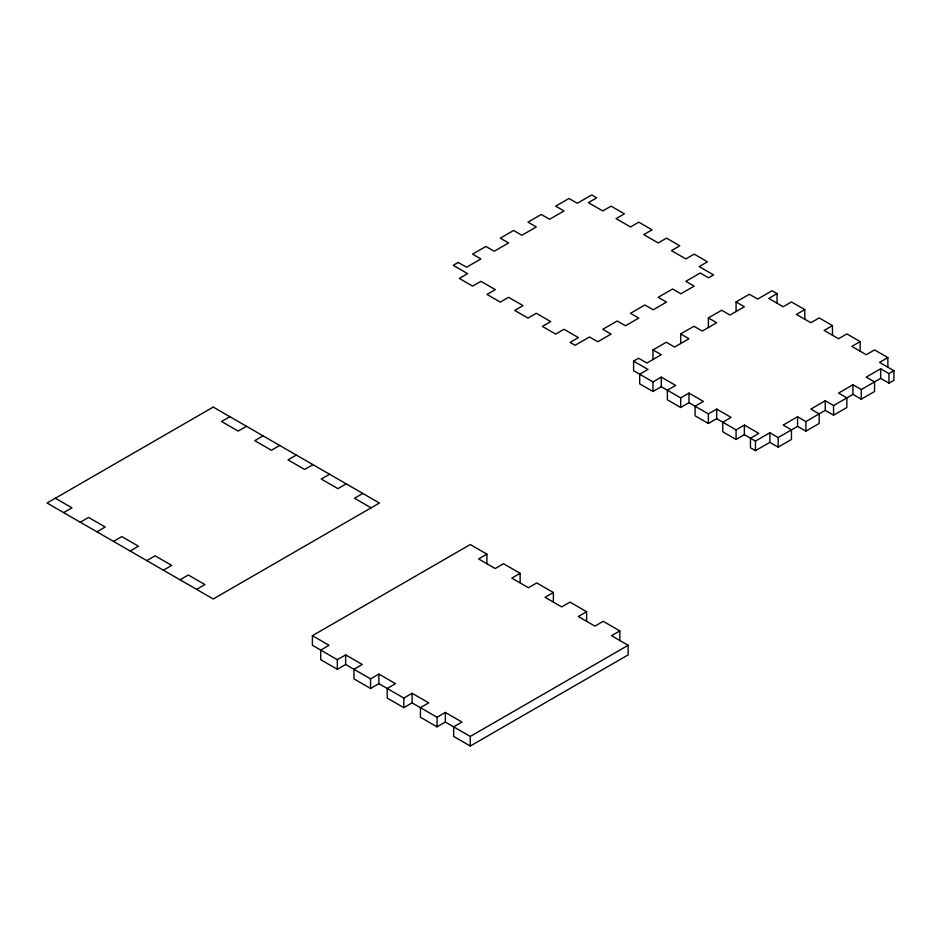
<?xml version="1.0" encoding="UTF-8"?>
<svg xmlns="http://www.w3.org/2000/svg" width="941" height="941" viewBox="0 0 941 941"><rect width="100%" height="100%" fill="white"/><g stroke="black" fill="none" stroke-linecap="round" stroke-linejoin="round"><path stroke-width="1.41" d="M63.67 512.633L71.975 507.834L55.354 498.236M229.851 416.687L221.547 421.486L238.167 431.072L246.471 426.273M80.291 522.22L88.595 517.432L105.216 527.019L96.911 531.818M263.092 435.871L254.788 440.67L271.408 450.269L279.712 445.469M113.52 541.416L121.836 536.617L138.456 546.215L130.14 551.014M296.333 455.056L288.017 459.855L304.637 469.453L312.953 464.654M146.761 560.601L155.077 555.802L171.685 565.4L163.381 570.199M329.573 474.252L321.257 479.051L337.878 488.638L346.182 483.85M180.002 579.797L188.306 574.998L204.926 584.584L196.622 589.384M362.803 493.437L354.498 498.236L371.119 507.834M633.587 361.109L647.996 369.425L639.68 374.224L639.68 383.822L652.983 391.491L661.288 386.692L680.672 397.89L688.988 393.091L703.386 401.407L695.081 406.206L695.081 415.804L708.373 423.474L716.689 418.674L736.074 429.872L744.378 425.073L758.787 433.389L750.471 438.188L750.471 447.787L755.458 450.668L769.867 442.352L778.172 447.14L791.463 439.471L791.463 429.872L783.159 425.073L797.556 416.757L805.872 421.556L825.257 410.37L833.573 415.157L846.865 407.488L846.865 397.89L838.549 393.091L852.958 384.775L861.262 389.574L880.658 378.388L888.963 383.175L893.95 380.305L893.95 370.707L888.963 373.589L880.658 368.79L866.249 377.106L874.565 381.905L874.565 391.491L861.262 399.172L852.958 394.373L833.573 405.571L825.257 400.772L810.86 409.088L819.164 413.887L819.164 423.474L805.872 431.154L797.556 426.355L778.172 437.553L769.867 432.754L755.458 441.07L744.378 434.671L736.074 439.471L722.782 431.79L722.782 422.203L731.086 417.404L716.689 409.088L708.373 413.887L688.988 402.689L680.672 407.488L667.381 399.807L667.381 390.221L675.697 385.422L661.288 377.106L652.983 381.905L633.587 370.707L633.587 361.109L638.574 358.239L646.89 363.026L661.288 354.71L652.983 349.923L652.983 359.509M652.983 349.923L666.275 342.242L674.579 347.041L688.988 338.725L680.672 333.926L680.672 343.524M680.672 333.926L693.976 326.256L702.28 331.044L716.689 322.728L708.373 317.94L708.373 327.527M708.373 317.94L721.665 310.259L729.981 315.059L744.378 306.742L736.074 301.943L736.074 311.542M736.074 301.943L749.365 294.274L757.681 299.062L772.079 290.745L777.066 293.627L777.066 303.225M777.066 293.627L768.762 298.426L783.159 306.742L791.463 301.943L804.767 309.624L804.767 319.211M804.767 309.624L796.451 314.423L810.86 322.728L819.164 317.94L832.456 325.61L832.456 335.208M832.456 325.61L824.151 330.409L838.549 338.725L846.865 333.926L860.156 341.607L860.156 351.193M312.4 635.693L329.021 645.291L320.705 650.09L320.705 659.688L337.325 669.274L345.641 664.487L370.566 678.873L378.87 674.074L395.491 683.672L387.186 688.471L387.186 698.069L403.807 707.656L412.111 702.856L437.036 717.254L445.352 712.455L461.972 722.053L453.656 726.852L453.656 736.438L470.277 746.037L628.153 654.889L628.153 645.291L470.277 736.438L445.352 722.053L437.036 726.852L420.427 717.254L420.427 707.656L428.731 702.856L412.111 693.27L403.807 698.069L378.87 683.672L370.566 688.471L353.945 678.873L353.945 669.274L362.261 664.487L345.641 654.889L337.325 659.688L312.4 645.291L312.4 635.693L470.277 544.545L486.897 554.143L486.897 563.741M486.897 554.143L478.593 558.942L495.201 568.54L503.517 563.741L520.138 573.328L520.138 582.926M860.156 341.607L851.852 346.406L866.249 354.71L874.565 349.923L887.857 357.592L887.857 367.19M887.857 357.592L879.553 362.391L893.95 370.707M520.138 573.328L511.822 578.127L528.442 587.725L536.746 582.926L553.367 592.524L553.367 602.111M553.367 592.524L545.062 597.323L561.683 606.91L569.987 602.111L586.608 611.709L586.608 621.307M586.608 611.709L578.303 616.508L594.912 626.106L603.228 621.307L619.848 630.905L619.848 640.492M619.848 630.905L611.532 635.693L628.153 645.291M888.963 373.589L888.963 383.175M880.658 368.79L880.658 378.388M861.262 389.574L861.262 399.172M852.958 384.775L852.958 394.373M833.573 405.571L833.573 415.157M825.257 400.772L825.257 410.37M805.872 421.556L805.872 431.154M797.556 416.757L797.556 426.355M778.172 437.553L778.172 447.14M769.867 432.754L769.867 442.352M755.458 441.07L755.458 450.668M744.378 425.073L744.378 434.671M736.074 429.872L736.074 439.471M716.689 409.088L716.689 418.674M708.373 413.887L708.373 423.474M688.988 393.091L688.988 402.689M680.672 397.89L680.672 407.488M661.288 377.106L661.288 386.692M652.983 381.905L652.983 391.491M470.277 736.438L470.277 746.037M445.352 712.455L445.352 722.053M437.036 717.254L437.036 726.852M412.111 693.27L412.111 702.856M403.807 698.069L403.807 707.656M378.87 674.074L378.87 683.672M370.566 678.873L370.566 688.471M345.641 654.889L345.641 664.487M337.325 659.688L337.325 669.274M458.196 262.445L453.209 265.327L467.618 273.643L459.302 278.442L472.605 286.111L480.91 281.312L495.319 289.628L487.003 294.427L500.294 302.108L508.611 297.309L523.008 305.625L514.703 310.424L527.995 318.093L536.311 313.294L550.708 321.61L542.404 326.409L555.696 334.09L564 329.291L578.409 337.607L570.093 342.406L575.08 345.276L589.489 336.96L597.794 341.759L611.085 334.09L602.781 329.291L617.178 320.975L625.494 325.774L638.786 318.093L630.482 313.294L644.879 304.978L653.195 309.777L666.487 302.108L658.171 297.309L672.58 288.993L680.884 293.792L694.187 286.111L685.871 281.312L700.28 272.996L708.585 277.795L713.572 274.913L699.175 266.609L707.479 261.81L694.187 254.129L685.871 258.928L671.474 250.612L679.778 245.813L666.487 238.144L658.171 242.931L643.773 234.627L652.078 229.827L638.786 222.147L630.482 226.946L616.073 218.63L624.389 213.83L611.085 206.161L602.781 210.949L588.372 202.644L596.688 197.845L591.701 194.963L577.303 203.28L568.987 198.48L555.696 206.161L564 210.949L549.603 219.265L541.287 214.477L527.995 222.147L536.311 226.946L521.902 235.262L513.598 230.463L500.294 238.144L508.611 242.931L494.201 251.247L485.897 246.46L472.605 254.129L480.91 258.928L466.513 267.244L458.196 262.445M213.242 407.088L47.05 503.035L213.242 598.982L379.423 503.035L213.242 407.088"/></g></svg>
